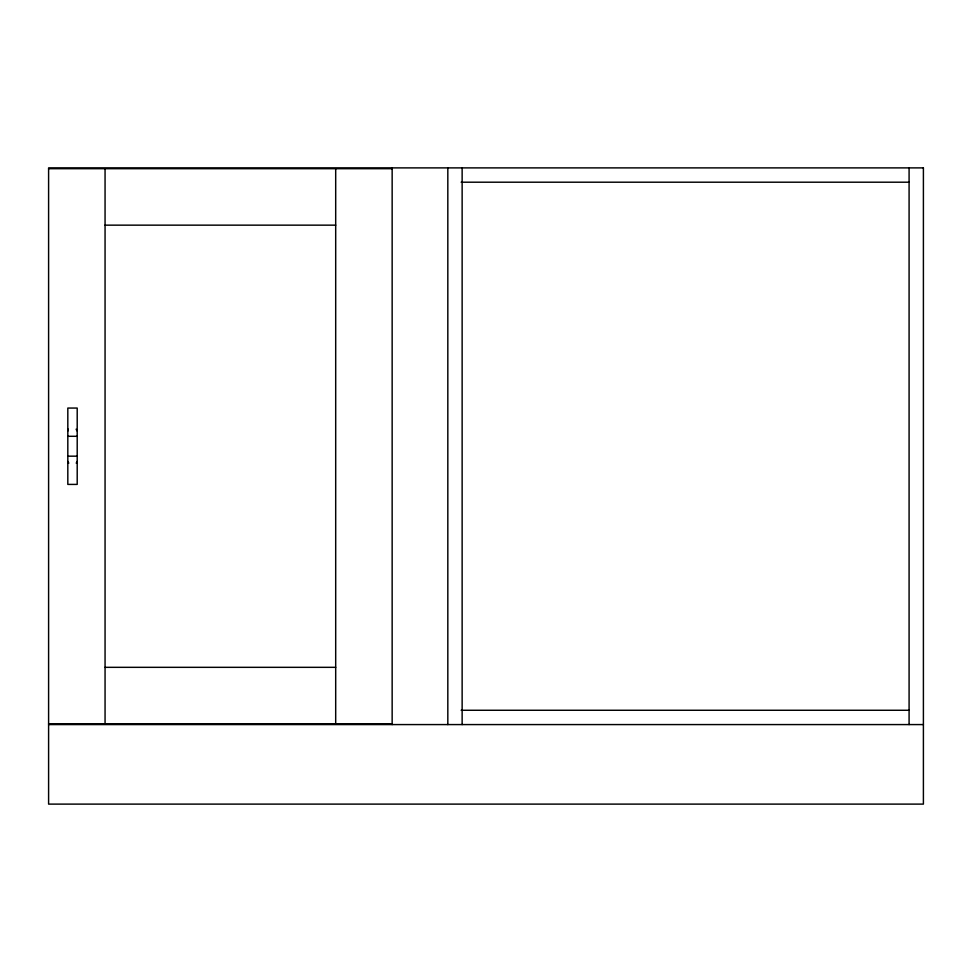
<?xml version="1.0" encoding="UTF-8"?>
<svg xmlns="http://www.w3.org/2000/svg" width="972" height="972" viewBox="0 0 972 972"><rect width="100%" height="100%" fill="white"/><g stroke="black" fill="none" stroke-linecap="round" stroke-linejoin="round"><path stroke-width="1.46" d="M67.821 456.172L67.821 484.408L77.201 484.408L77.201 408.058L67.821 408.058L67.821 456.172L77.213 456.172M77.055 461.493L76.885 463.012L76.132 463.012M68.101 430.803L68.295 429.187M48.6 168.691L392.153 168.691M461.141 182.201L909.087 182.201M105.061 225.152L335.692 225.152M76.132 429.187L76.934 430.803M67.821 436.294L77.213 436.294M68.891 463.012L68.137 463.012L67.979 461.493M105.061 667.327L335.692 667.327M461.141 710.265L909.087 710.265M48.6 723.788L392.153 723.788M48.6 724.577L923.4 724.577M909.087 167.889L909.087 724.577M462.137 167.889L462.137 724.577M447.825 167.889L447.825 724.577M392.153 167.889L392.153 724.577M335.692 168.691L335.692 723.788M105.061 168.691L105.061 723.788M923.4 167.889L48.6 167.889L48.6 804.111L923.4 804.111L923.4 167.889"/></g></svg>
